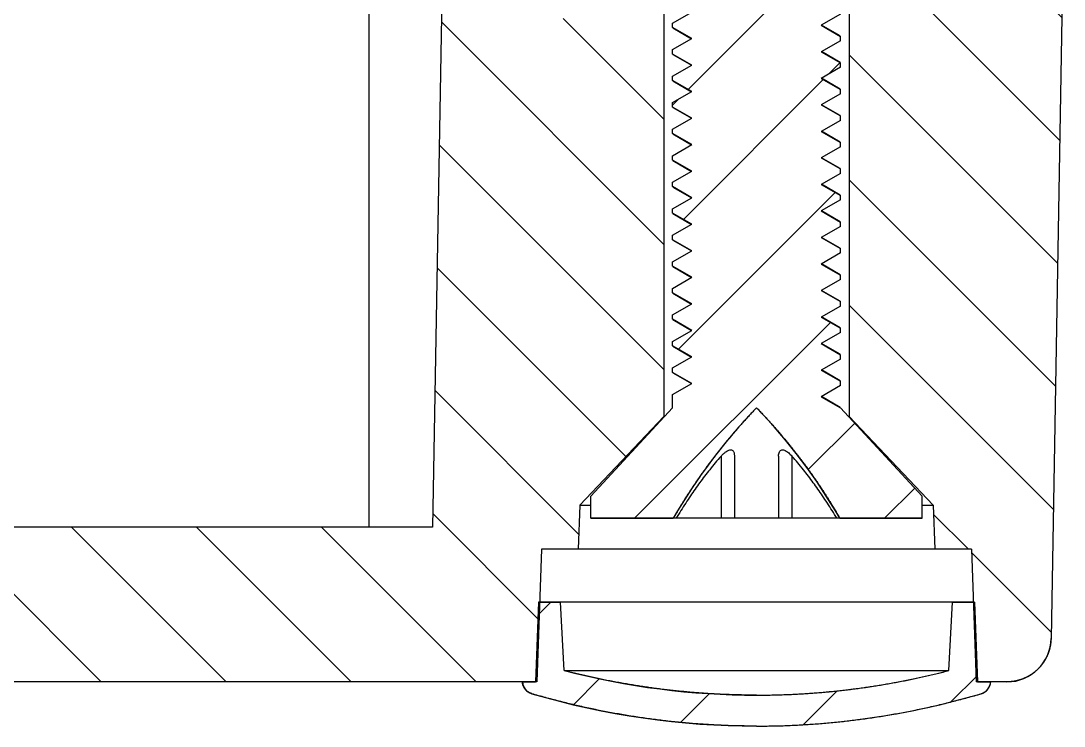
# Model space of a CAD drawing. Header units: millimetres. Extents: x -603 to 1798, y -1840 to -1013.
# Drawn here: x 1105.08 to 1128.7, y -1547.77 to -1531.82 of the extents above; entities that cross this region are included whole.
import ezdxf

# ---------------------------------------------------------------- set-up
doc = ezdxf.new("R2010")
doc.units = ezdxf.units.MM
doc.header["$MEASUREMENT"] = 0
doc.layers.get('0').update_dxf_attribs({"linetype": 'CONTINUOUS'})
pattern_1 = [(45, (-329.028, 132.5018), (-1.414214, 1.414214), [])]

# ---------------------------------------------------------------- blocks, each defined once
blk = doc.blocks.new('u43')
h = blk.add_hatch()
h.set_pattern_fill('DEFAULT__5', color=5, scale=2, angle=45, style=0)
h.set_pattern_definition(pattern_1)
edge = h.paths.add_edge_path()
edge.add_spline(control_points=[(-209.924, 121.084), (-208.2, 121.084), (-206.493, 120.838), (-204.839, 120.351)], knot_values=[0, 0, 0, 0, 1, 1, 1, 1], degree=3, periodic=0)
edge.add_spline(control_points=[(-204.839, 120.351), (-204.715, 120.314), (-204.633, 120.213), (-204.624, 120.084)], knot_values=[0, 0, 0, 0, 1, 1, 1, 1], degree=3, periodic=0)
edge.add_line((-204.624, 120.084), (-204.924, 120.084))
edge.add_line((-204.924, 120.084), (-204.987, 118.284))
edge.add_line((-204.987, 118.284), (-205.487, 118.284))
edge.add_line((-205.487, 118.284), (-205.568, 119.827))
edge.add_spline(control_points=[(-209.924, 120.384), (-208.452, 120.384), (-206.992, 120.197), (-205.568, 119.827)], knot_values=[0, 0, 0, 0, 1, 1, 1, 1], degree=3, periodic=0)
edge.add_spline(control_points=[(-209.924, 120.384), (-211.396, 120.384), (-212.856, 120.197), (-214.281, 119.827)], knot_values=[0, 0, 0, 0, 1, 1, 1, 1], degree=3, periodic=0)
edge.add_line((-214.281, 119.827), (-214.361, 118.284))
edge.add_line((-214.361, 118.284), (-214.861, 118.284))
edge.add_line((-214.861, 118.284), (-214.924, 120.084))
edge.add_line((-214.924, 120.084), (-215.224, 120.084))
edge.add_spline(control_points=[(-215.01, 120.351), (-215.134, 120.314), (-215.215, 120.213), (-215.224, 120.084)], knot_values=[0, 0, 0, 0, 1, 1, 1, 1], degree=3, periodic=0)
edge.add_spline(control_points=[(-209.924, 121.084), (-211.649, 121.084), (-213.356, 120.838), (-215.01, 120.351)], knot_values=[0, 0, 0, 0, 1, 1, 1, 1], degree=3, periodic=0)
h = blk.add_hatch()
h.set_pattern_fill('DEFAULT__8', color=5, scale=2, angle=135, style=0)
h.set_pattern_definition([(135, (-329.028, 132.5018), (-1.414214, -1.414214), [])])
edge = h.paths.add_edge_path()
edge.add_line((-76.961, 102.084), (-78.355, 102.084))
edge.add_line((-78.355, 102.084), (-78.408, 105.084))
edge.add_line((-78.408, 105.084), (-80.356, 105.084))
edge.add_line((-80.356, 105.084), (-80.408, 102.084))
edge.add_line((-80.408, 102.084), (-81.407, 102.084))
edge.add_line((-81.407, 102.084), (-81.66, 116.584))
edge.add_line((-81.66, 116.584), (-170.634, 116.584))
edge.add_line((-170.634, 116.584), (-170.634, 120.084))
edge.add_line((-170.634, 120.084), (-78.258, 120.084))
edge.add_spline(control_points=[(-78.258, 120.084), (-77.68, 120.084), (-77.268, 119.679), (-77.258, 119.102)], knot_values=[0, 0, 0, 0, 1, 1, 1, 1], degree=3, periodic=0)
edge.add_line((-77.258, 119.102), (-76.961, 102.084))
h.paths.add_polyline_path([(-170.634, 116.584), (-170.634, 120.084)])
edge = h.paths.add_edge_path()
edge.add_line((-216.887, 102.084), (-212.024, 102.084))
edge.add_line((-212.024, 102.084), (-212.024, 114.084))
edge.add_line((-212.024, 114.084), (-213.924, 116.084))
edge.add_line((-213.924, 116.084), (-213.959, 117.084))
edge.add_line((-213.959, 117.084), (-214.794, 117.084))
edge.add_line((-214.794, 117.084), (-214.899, 120.084))
edge.add_line((-214.899, 120.084), (-215.591, 120.084))
edge.add_spline(control_points=[(-216.59, 119.102), (-216.58, 119.679), (-216.168, 120.084), (-215.591, 120.084)], knot_values=[0, 0, 0, 0, 1, 1, 1, 1], degree=3, periodic=0)
edge.add_line((-216.59, 119.102), (-216.887, 102.084))
h.paths.add_polyline_path([(-207.824, 102.084), (-205.898, 102.084), (-205.846, 105.084), (-203.898, 105.084), (-203.845, 102.084), (-202.846, 102.084), (-202.593, 116.584), (-170.634, 116.584), (-170.634, 120.084), (-204.949, 120.084), (-205.054, 117.084), (-205.889, 117.084), (-205.924, 116.084), (-207.824, 114.084)])
h = blk.add_hatch()
h.set_pattern_fill('DEFAULT__4', color=5, scale=2, angle=45, style=0)
h.set_pattern_definition(pattern_1)
edge = h.paths.add_edge_path()
edge.add_line((-208.024, 91.384), (-211.478, 91.384))
edge.add_line((-211.478, 91.384), (-211.391, 91.434))
edge.add_line((-211.391, 91.434), (-211.824, 91.684))
edge.add_line((-211.824, 91.684), (-211.824, 91.784))
edge.add_line((-211.824, 91.784), (-211.391, 92.034))
edge.add_line((-211.391, 92.034), (-211.824, 92.284))
edge.add_line((-211.824, 92.284), (-211.824, 92.384))
edge.add_line((-211.824, 92.384), (-211.391, 92.634))
edge.add_line((-211.391, 92.634), (-211.824, 92.884))
edge.add_line((-211.824, 92.884), (-211.824, 92.984))
edge.add_line((-211.824, 92.984), (-211.391, 93.234))
edge.add_line((-211.391, 93.234), (-211.824, 93.484))
edge.add_line((-211.824, 93.484), (-211.824, 93.584))
edge.add_line((-211.824, 93.584), (-211.391, 93.834))
edge.add_line((-211.391, 93.834), (-211.824, 94.084))
edge.add_line((-211.824, 94.084), (-211.824, 94.184))
edge.add_line((-211.824, 94.184), (-211.391, 94.434))
edge.add_line((-211.391, 94.434), (-211.824, 94.684))
edge.add_line((-211.824, 94.684), (-211.824, 94.784))
edge.add_line((-211.824, 94.784), (-211.391, 95.034))
edge.add_line((-211.391, 95.034), (-211.824, 95.284))
edge.add_line((-211.824, 95.284), (-211.824, 95.384))
edge.add_line((-211.824, 95.384), (-211.391, 95.634))
edge.add_line((-211.391, 95.634), (-211.824, 95.884))
edge.add_line((-211.824, 95.884), (-211.824, 95.984))
edge.add_line((-211.824, 95.984), (-211.391, 96.234))
edge.add_line((-211.391, 96.234), (-211.824, 96.484))
edge.add_line((-211.824, 96.484), (-211.824, 96.584))
edge.add_line((-211.824, 96.584), (-211.391, 96.834))
edge.add_line((-211.391, 96.834), (-211.824, 97.084))
edge.add_line((-211.824, 97.084), (-211.824, 97.184))
edge.add_line((-211.824, 97.184), (-211.391, 97.434))
edge.add_line((-211.391, 97.434), (-211.824, 97.684))
edge.add_line((-211.824, 97.684), (-211.824, 97.784))
edge.add_line((-211.824, 97.784), (-211.391, 98.034))
edge.add_line((-211.391, 98.034), (-211.824, 98.284))
edge.add_line((-211.824, 98.284), (-211.824, 98.384))
edge.add_line((-211.824, 98.384), (-211.391, 98.634))
edge.add_line((-211.391, 98.634), (-211.824, 98.884))
edge.add_line((-211.824, 98.884), (-211.824, 98.984))
edge.add_line((-211.824, 98.984), (-211.391, 99.234))
edge.add_line((-211.391, 99.234), (-211.824, 99.484))
edge.add_line((-211.824, 99.484), (-211.824, 99.584))
edge.add_line((-211.824, 99.584), (-211.391, 99.834))
edge.add_line((-211.391, 99.834), (-211.824, 100.084))
edge.add_line((-211.824, 100.084), (-211.824, 100.184))
edge.add_line((-211.824, 100.184), (-211.391, 100.434))
edge.add_line((-211.391, 100.434), (-211.824, 100.684))
edge.add_line((-211.824, 100.684), (-211.824, 100.784))
edge.add_line((-211.824, 100.784), (-211.391, 101.034))
edge.add_line((-211.391, 101.034), (-211.824, 101.284))
edge.add_line((-211.824, 101.284), (-211.824, 101.384))
edge.add_line((-211.824, 101.384), (-211.391, 101.634))
edge.add_line((-211.391, 101.634), (-211.824, 101.884))
edge.add_line((-211.824, 101.884), (-211.824, 101.984))
edge.add_line((-211.824, 101.984), (-211.391, 102.234))
edge.add_line((-211.391, 102.234), (-211.824, 102.484))
edge.add_line((-211.824, 102.484), (-211.824, 102.584))
edge.add_line((-211.824, 102.584), (-211.391, 102.834))
edge.add_line((-211.391, 102.834), (-211.824, 103.084))
edge.add_line((-211.824, 103.084), (-211.824, 103.184))
edge.add_line((-211.824, 103.184), (-211.391, 103.434))
edge.add_line((-211.391, 103.434), (-211.824, 103.684))
edge.add_line((-211.824, 103.684), (-211.824, 103.784))
edge.add_line((-211.824, 103.784), (-211.391, 104.034))
edge.add_line((-211.391, 104.034), (-211.824, 104.284))
edge.add_line((-211.824, 104.284), (-211.824, 104.384))
edge.add_line((-211.824, 104.384), (-211.391, 104.634))
edge.add_line((-211.391, 104.634), (-211.824, 104.884))
edge.add_line((-211.824, 104.884), (-211.824, 104.984))
edge.add_line((-211.824, 104.984), (-211.391, 105.234))
edge.add_line((-211.391, 105.234), (-211.824, 105.484))
edge.add_line((-211.824, 105.484), (-211.824, 105.584))
edge.add_line((-211.824, 105.584), (-211.391, 105.834))
edge.add_line((-211.391, 105.834), (-211.824, 106.084))
edge.add_line((-211.824, 106.084), (-211.824, 106.184))
edge.add_line((-211.824, 106.184), (-211.391, 106.434))
edge.add_line((-211.391, 106.434), (-211.824, 106.684))
edge.add_line((-211.824, 106.684), (-211.824, 106.784))
edge.add_line((-211.824, 106.784), (-211.391, 107.034))
edge.add_line((-211.391, 107.034), (-211.824, 107.284))
edge.add_line((-211.824, 107.284), (-211.824, 107.384))
edge.add_line((-211.824, 107.384), (-211.391, 107.634))
edge.add_line((-211.391, 107.634), (-211.824, 107.884))
edge.add_line((-211.824, 107.884), (-211.824, 107.984))
edge.add_line((-211.824, 107.984), (-211.391, 108.234))
edge.add_line((-211.391, 108.234), (-211.824, 108.484))
edge.add_line((-211.824, 108.484), (-211.824, 108.584))
edge.add_line((-211.824, 108.584), (-211.391, 108.834))
edge.add_line((-211.391, 108.834), (-211.824, 109.084))
edge.add_line((-211.824, 109.084), (-211.824, 109.184))
edge.add_line((-211.824, 109.184), (-211.391, 109.434))
edge.add_line((-211.391, 109.434), (-211.824, 109.684))
edge.add_line((-211.824, 109.684), (-211.824, 109.784))
edge.add_line((-211.824, 109.784), (-211.391, 110.034))
edge.add_line((-211.391, 110.034), (-211.824, 110.284))
edge.add_line((-211.824, 110.284), (-211.824, 110.384))
edge.add_line((-211.824, 110.384), (-211.391, 110.634))
edge.add_line((-211.391, 110.634), (-211.824, 110.884))
edge.add_line((-211.824, 110.884), (-211.824, 110.984))
edge.add_line((-211.824, 110.984), (-211.391, 111.234))
edge.add_line((-211.391, 111.234), (-211.824, 111.484))
edge.add_line((-211.824, 111.484), (-211.824, 111.584))
edge.add_line((-211.824, 111.584), (-211.391, 111.834))
edge.add_line((-211.391, 111.834), (-211.824, 112.084))
edge.add_line((-211.824, 112.084), (-211.824, 112.184))
edge.add_line((-211.824, 112.184), (-211.391, 112.434))
edge.add_line((-211.391, 112.434), (-211.824, 112.684))
edge.add_line((-211.824, 112.684), (-211.824, 112.784))
edge.add_line((-211.824, 112.784), (-211.391, 113.034))
edge.add_line((-211.391, 113.034), (-211.824, 113.284))
edge.add_line((-211.824, 113.284), (-211.824, 113.384))
edge.add_line((-211.824, 113.384), (-211.391, 113.634))
edge.add_line((-211.391, 113.634), (-211.824, 113.884))
edge.add_line((-211.824, 113.884), (-213.674, 115.884))
edge.add_line((-213.674, 115.884), (-213.674, 116.384))
edge.add_line((-213.674, 116.384), (-211.811, 116.384))
edge.add_spline(control_points=[(-209.924, 113.884), (-210.652, 114.639), (-211.284, 115.477), (-211.811, 116.384)], knot_values=[0, 0, 0, 0, 1, 1, 1, 1], degree=3, periodic=0)
edge.add_spline(control_points=[(-209.924, 113.884), (-209.196, 114.639), (-208.564, 115.477), (-208.038, 116.384)], knot_values=[0, 0, 0, 0, 1, 1, 1, 1], degree=3, periodic=0)
edge.add_line((-208.038, 116.384), (-206.174, 116.384))
edge.add_line((-206.174, 116.384), (-206.174, 115.884))
edge.add_line((-206.174, 115.884), (-208.024, 113.884))
edge.add_line((-208.024, 113.884), (-208.024, 113.584))
edge.add_line((-208.024, 113.584), (-208.457, 113.334))
edge.add_line((-208.457, 113.334), (-208.024, 113.084))
edge.add_line((-208.024, 113.084), (-208.024, 112.984))
edge.add_line((-208.024, 112.984), (-208.457, 112.734))
edge.add_line((-208.457, 112.734), (-208.024, 112.484))
edge.add_line((-208.024, 112.484), (-208.024, 112.384))
edge.add_line((-208.024, 112.384), (-208.457, 112.134))
edge.add_line((-208.457, 112.134), (-208.024, 111.884))
edge.add_line((-208.024, 111.884), (-208.024, 111.784))
edge.add_line((-208.024, 111.784), (-208.457, 111.534))
edge.add_line((-208.457, 111.534), (-208.024, 111.284))
edge.add_line((-208.024, 111.284), (-208.024, 111.184))
edge.add_line((-208.024, 111.184), (-208.457, 110.934))
edge.add_line((-208.457, 110.934), (-208.024, 110.684))
edge.add_line((-208.024, 110.684), (-208.024, 110.584))
edge.add_line((-208.024, 110.584), (-208.457, 110.334))
edge.add_line((-208.457, 110.334), (-208.024, 110.084))
edge.add_line((-208.024, 110.084), (-208.024, 109.984))
edge.add_line((-208.024, 109.984), (-208.457, 109.734))
edge.add_line((-208.457, 109.734), (-208.024, 109.484))
edge.add_line((-208.024, 109.484), (-208.024, 109.384))
edge.add_line((-208.024, 109.384), (-208.457, 109.134))
edge.add_line((-208.457, 109.134), (-208.024, 108.884))
edge.add_line((-208.024, 108.884), (-208.024, 108.784))
edge.add_line((-208.024, 108.784), (-208.457, 108.534))
edge.add_line((-208.457, 108.534), (-208.024, 108.284))
edge.add_line((-208.024, 108.284), (-208.024, 108.184))
edge.add_line((-208.024, 108.184), (-208.457, 107.934))
edge.add_line((-208.457, 107.934), (-208.024, 107.684))
edge.add_line((-208.024, 107.684), (-208.024, 107.584))
edge.add_line((-208.024, 107.584), (-208.457, 107.334))
edge.add_line((-208.457, 107.334), (-208.024, 107.084))
edge.add_line((-208.024, 107.084), (-208.024, 106.984))
edge.add_line((-208.024, 106.984), (-208.457, 106.734))
edge.add_line((-208.457, 106.734), (-208.024, 106.484))
edge.add_line((-208.024, 106.484), (-208.024, 106.384))
edge.add_line((-208.024, 106.384), (-208.457, 106.134))
edge.add_line((-208.457, 106.134), (-208.024, 105.884))
edge.add_line((-208.024, 105.884), (-208.024, 105.784))
edge.add_line((-208.024, 105.784), (-208.457, 105.534))
edge.add_line((-208.457, 105.534), (-208.024, 105.284))
edge.add_line((-208.024, 105.284), (-208.024, 105.184))
edge.add_line((-208.024, 105.184), (-208.457, 104.934))
edge.add_line((-208.457, 104.934), (-208.024, 104.684))
edge.add_line((-208.024, 104.684), (-208.024, 104.584))
edge.add_line((-208.024, 104.584), (-208.457, 104.334))
edge.add_line((-208.457, 104.334), (-208.024, 104.084))
edge.add_line((-208.024, 104.084), (-208.024, 103.984))
edge.add_line((-208.024, 103.984), (-208.457, 103.734))
edge.add_line((-208.457, 103.734), (-208.024, 103.484))
edge.add_line((-208.024, 103.484), (-208.024, 103.384))
edge.add_line((-208.024, 103.384), (-208.457, 103.134))
edge.add_line((-208.457, 103.134), (-208.024, 102.884))
edge.add_line((-208.024, 102.884), (-208.024, 102.784))
edge.add_line((-208.024, 102.784), (-208.457, 102.534))
edge.add_line((-208.457, 102.534), (-208.024, 102.284))
edge.add_line((-208.024, 102.284), (-208.024, 102.184))
edge.add_line((-208.024, 102.184), (-208.457, 101.934))
edge.add_line((-208.457, 101.934), (-208.024, 101.684))
edge.add_line((-208.024, 101.684), (-208.024, 101.584))
edge.add_line((-208.024, 101.584), (-208.457, 101.334))
edge.add_line((-208.457, 101.334), (-208.024, 101.084))
edge.add_line((-208.024, 101.084), (-208.024, 100.984))
edge.add_line((-208.024, 100.984), (-208.457, 100.734))
edge.add_line((-208.457, 100.734), (-208.024, 100.484))
edge.add_line((-208.024, 100.484), (-208.024, 100.384))
edge.add_line((-208.024, 100.384), (-208.457, 100.134))
edge.add_line((-208.457, 100.134), (-208.024, 99.884))
edge.add_line((-208.024, 99.884), (-208.024, 99.784))
edge.add_line((-208.024, 99.784), (-208.457, 99.534))
edge.add_line((-208.457, 99.534), (-208.024, 99.284))
edge.add_line((-208.024, 99.284), (-208.024, 99.184))
edge.add_line((-208.024, 99.184), (-208.457, 98.934))
edge.add_line((-208.457, 98.934), (-208.024, 98.684))
edge.add_line((-208.024, 98.684), (-208.024, 98.584))
edge.add_line((-208.024, 98.584), (-208.457, 98.334))
edge.add_line((-208.457, 98.334), (-208.024, 98.084))
edge.add_line((-208.024, 98.084), (-208.024, 97.984))
edge.add_line((-208.024, 97.984), (-208.457, 97.734))
edge.add_line((-208.457, 97.734), (-208.024, 97.484))
edge.add_line((-208.024, 97.484), (-208.024, 97.384))
edge.add_line((-208.024, 97.384), (-208.457, 97.134))
edge.add_line((-208.457, 97.134), (-208.024, 96.884))
edge.add_line((-208.024, 96.884), (-208.024, 96.784))
edge.add_line((-208.024, 96.784), (-208.457, 96.534))
edge.add_line((-208.457, 96.534), (-208.024, 96.284))
edge.add_line((-208.024, 96.284), (-208.024, 96.184))
edge.add_line((-208.024, 96.184), (-208.457, 95.934))
edge.add_line((-208.457, 95.934), (-208.024, 95.684))
edge.add_line((-208.024, 95.684), (-208.024, 95.584))
edge.add_line((-208.024, 95.584), (-208.457, 95.334))
edge.add_line((-208.457, 95.334), (-208.024, 95.084))
edge.add_line((-208.024, 95.084), (-208.024, 94.984))
edge.add_line((-208.024, 94.984), (-208.457, 94.734))
edge.add_line((-208.457, 94.734), (-208.024, 94.484))
edge.add_line((-208.024, 94.484), (-208.024, 94.384))
edge.add_line((-208.024, 94.384), (-208.457, 94.134))
edge.add_line((-208.457, 94.134), (-208.024, 93.884))
edge.add_line((-208.024, 93.884), (-208.024, 93.784))
edge.add_line((-208.024, 93.784), (-208.457, 93.534))
edge.add_line((-208.457, 93.534), (-208.024, 93.284))
edge.add_line((-208.024, 93.284), (-208.024, 93.184))
edge.add_line((-208.024, 93.184), (-208.457, 92.934))
edge.add_line((-208.457, 92.934), (-208.024, 92.684))
edge.add_line((-208.024, 92.684), (-208.024, 92.584))
edge.add_line((-208.024, 92.584), (-208.457, 92.334))
edge.add_line((-208.457, 92.334), (-208.024, 92.084))
edge.add_line((-208.024, 92.084), (-208.024, 91.984))
edge.add_line((-208.024, 91.984), (-208.457, 91.734))
edge.add_line((-208.457, 91.734), (-208.024, 91.484))
edge.add_line((-208.024, 91.484), (-208.024, 91.384))
at = {"color": 7}
for p, q in [((-215.591, 120.084), (-214.899, 120.084)), ((-215.591, 120.084), (-214.899, 120.084)), ((-214.924, 120.084), (-215.224, 120.084)), ((-214.861, 118.284), (-214.924, 120.084)), ((-214.861, 118.284), (-214.924, 120.084)), ((-214.794, 117.084), (-214.899, 120.084)), ((-214.794, 117.084), (-214.899, 120.084)), ((-205.054, 117.084), (-204.949, 120.084)), ((-205.054, 117.084), (-204.949, 120.084)), ((-204.987, 118.284), (-204.924, 120.084)), ((-204.987, 118.284), (-204.924, 120.084)), ((-204.949, 120.084), (-170.634, 120.084)), ((-204.949, 120.084), (-77.258, 120.084)), ((-204.624, 120.084), (-204.924, 120.084)), ((-214.281, 119.827), (-214.361, 118.284)), ((-214.281, 119.827), (-214.361, 118.284)), ((-205.568, 119.827), (-214.281, 119.827)), ((-205.568, 119.827), (-205.487, 118.284)), ((-205.568, 119.827), (-205.487, 118.284)), ((-216.887, 102.084), (-216.59, 119.102)), ((-216.887, 102.084), (-216.59, 119.102)), ((-214.361, 118.284), (-214.861, 118.284)), ((-214.861, 118.284), (-204.987, 118.284)), ((-204.987, 118.284), (-205.487, 118.284)), ((-214.794, 117.084), (-213.959, 117.084)), ((-214.794, 117.084), (-205.054, 117.084)), ((-213.924, 116.084), (-213.959, 117.084)), ((-213.924, 116.084), (-213.959, 117.084)), ((-205.924, 116.084), (-205.889, 117.084)), ((-205.924, 116.084), (-205.889, 117.084)), ((-205.889, 117.084), (-205.054, 117.084)), ((-202.846, 102.084), (-202.593, 116.584)), ((-202.846, 102.084), (-202.593, 116.584)), ((-202.593, 116.584), (-170.634, 116.584)), ((-202.593, 116.584), (-81.66, 116.584)), ((-201.148, 102.084), (-201.148, 116.584)), ((-213.674, 116.384), (-213.674, 115.884)), ((-211.811, 116.384), (-213.674, 116.384)), ((-213.674, 116.384), (-213.674, 115.884)), ((-213.674, 116.384), (-206.174, 116.384)), ((-210.724, 114.978), (-210.724, 116.384)), ((-210.424, 114.978), (-210.424, 116.384)), ((-209.424, 114.978), (-209.424, 116.384)), ((-209.124, 114.978), (-209.124, 116.384)), ((-206.174, 116.384), (-208.038, 116.384)), ((-206.174, 116.384), (-206.174, 115.884)), ((-206.174, 116.384), (-206.174, 115.884)), ((-212.024, 114.084), (-213.924, 116.084)), ((-212.024, 114.084), (-213.924, 116.084)), ((-213.674, 116.084), (-213.924, 116.084)), ((-207.824, 114.084), (-205.924, 116.084)), ((-207.824, 114.084), (-205.924, 116.084)), ((-205.924, 116.084), (-206.174, 116.084)), ((-213.674, 115.884), (-211.824, 113.884)), ((-213.674, 115.884), (-211.824, 113.884)), ((-206.174, 115.884), (-208.024, 113.884)), ((-206.174, 115.884), (-208.024, 113.884)), ((-212.024, 102.084), (-212.024, 114.084)), ((-212.024, 102.084), (-212.024, 114.084)), ((-212.009, 114.084), (-212.024, 114.084)), ((-207.824, 114.084), (-207.839, 114.084)), ((-207.824, 102.084), (-207.824, 114.084)), ((-207.824, 102.084), (-207.824, 114.084)), ((-211.391, 113.634), (-211.824, 113.884)), ((-211.391, 113.634), (-211.824, 113.884)), ((-211.817, 113.876), (-211.394, 113.63)), ((-208.024, 113.884), (-208.024, 113.584)), ((-208.024, 113.884), (-208.024, 113.584)), ((-211.824, 113.384), (-211.391, 113.634)), ((-211.824, 113.384), (-211.391, 113.634)), ((-208.024, 113.584), (-208.457, 113.334)), ((-208.024, 113.584), (-208.457, 113.334)), ((-211.824, 113.384), (-211.824, 113.284)), ((-211.824, 113.384), (-211.824, 113.284)), ((-211.391, 113.034), (-211.824, 113.284)), ((-211.391, 113.034), (-211.824, 113.284)), ((-211.817, 113.276), (-211.394, 113.03)), ((-208.457, 113.334), (-208.024, 113.084)), ((-208.457, 113.334), (-208.024, 113.084)), ((-208.031, 113.092), (-208.455, 113.338)), ((-211.824, 112.784), (-211.391, 113.034)), ((-211.824, 112.784), (-211.391, 113.034)), ((-208.024, 112.984), (-208.457, 112.734)), ((-208.024, 112.984), (-208.457, 112.734)), ((-208.024, 113.084), (-208.024, 112.984)), ((-208.024, 113.084), (-208.024, 112.984)), ((-211.824, 112.784), (-211.824, 112.684)), ((-211.824, 112.784), (-211.824, 112.684)), ((-211.391, 112.434), (-211.824, 112.684)), ((-211.391, 112.434), (-211.824, 112.684)), ((-211.817, 112.676), (-211.394, 112.43)), ((-208.457, 112.734), (-208.024, 112.484)), ((-208.457, 112.734), (-208.024, 112.484)), ((-208.031, 112.492), (-208.455, 112.738)), ((-211.824, 112.184), (-211.391, 112.434)), ((-211.824, 112.184), (-211.391, 112.434)), ((-208.024, 112.484), (-208.024, 112.384)), ((-208.024, 112.484), (-208.024, 112.384)), ((-211.824, 112.184), (-211.824, 112.084)), ((-211.824, 112.184), (-211.824, 112.084)), ((-208.024, 112.384), (-208.457, 112.134)), ((-208.024, 112.384), (-208.457, 112.134)), ((-211.391, 111.834), (-211.824, 112.084)), ((-211.391, 111.834), (-211.824, 112.084)), ((-208.457, 112.134), (-208.024, 111.884)), ((-208.457, 112.134), (-208.024, 111.884)), ((-208.031, 111.892), (-208.455, 112.138)), ((-211.824, 111.584), (-211.391, 111.834)), ((-211.824, 111.584), (-211.391, 111.834)), ((-208.024, 111.784), (-208.457, 111.534)), ((-208.024, 111.784), (-208.457, 111.534)), ((-208.024, 111.884), (-208.024, 111.784)), ((-208.024, 111.884), (-208.024, 111.784)), ((-211.824, 111.584), (-211.824, 111.484)), ((-211.824, 111.584), (-211.824, 111.484)), ((-211.391, 111.234), (-211.824, 111.484)), ((-211.391, 111.234), (-211.824, 111.484)), ((-211.817, 111.476), (-211.394, 111.23)), ((-208.457, 111.534), (-208.024, 111.284)), ((-208.457, 111.534), (-208.024, 111.284)), ((-208.031, 111.292), (-208.455, 111.538)), ((-211.824, 110.984), (-211.391, 111.234)), ((-211.824, 110.984), (-211.391, 111.234)), ((-208.024, 111.284), (-208.024, 111.184)), ((-208.024, 111.284), (-208.024, 111.184)), ((-208.024, 111.184), (-208.457, 110.934)), ((-208.024, 111.184), (-208.457, 110.934)), ((-211.824, 110.984), (-211.824, 110.884)), ((-211.824, 110.984), (-211.824, 110.884)), ((-211.391, 110.634), (-211.824, 110.884)), ((-211.391, 110.634), (-211.824, 110.884)), ((-211.817, 110.876), (-211.394, 110.63)), ((-208.457, 110.934), (-208.024, 110.684)), ((-208.457, 110.934), (-208.024, 110.684)), ((-208.031, 110.692), (-208.455, 110.938)), ((-211.824, 110.384), (-211.391, 110.634)), ((-211.824, 110.384), (-211.391, 110.634)), ((-208.024, 110.584), (-208.457, 110.334)), ((-208.024, 110.584), (-208.457, 110.334)), ((-208.024, 110.684), (-208.024, 110.584)), ((-208.024, 110.684), (-208.024, 110.584)), ((-211.824, 110.384), (-211.824, 110.284)), ((-211.824, 110.384), (-211.824, 110.284)), ((-211.391, 110.034), (-211.824, 110.284)), ((-211.391, 110.034), (-211.824, 110.284)), ((-208.457, 110.334), (-208.024, 110.084)), ((-208.457, 110.334), (-208.024, 110.084)), ((-208.031, 110.092), (-208.455, 110.338)), ((-211.817, 110.276), (-211.394, 110.03)), ((-208.024, 110.084), (-208.024, 109.984)), ((-208.024, 110.084), (-208.024, 109.984)), ((-211.824, 109.784), (-211.391, 110.034)), ((-211.824, 109.784), (-211.391, 110.034)), ((-208.024, 109.984), (-208.457, 109.734)), ((-208.024, 109.984), (-208.457, 109.734)), ((-211.824, 109.784), (-211.824, 109.684)), ((-211.824, 109.784), (-211.824, 109.684)), ((-211.391, 109.434), (-211.824, 109.684)), ((-211.391, 109.434), (-211.824, 109.684)), ((-211.817, 109.676), (-211.394, 109.43)), ((-208.457, 109.734), (-208.024, 109.484)), ((-208.457, 109.734), (-208.024, 109.484)), ((-208.031, 109.492), (-208.455, 109.738)), ((-211.824, 109.184), (-211.391, 109.434)), ((-211.824, 109.184), (-211.391, 109.434)), ((-208.024, 109.384), (-208.457, 109.134)), ((-208.024, 109.384), (-208.457, 109.134)), ((-208.024, 109.484), (-208.024, 109.384)), ((-208.024, 109.484), (-208.024, 109.384)), ((-211.824, 109.184), (-211.824, 109.084)), ((-211.824, 109.184), (-211.824, 109.084)), ((-208.457, 109.134), (-208.024, 108.884)), ((-208.457, 109.134), (-208.024, 108.884)), ((-208.031, 108.892), (-208.455, 109.138)), ((-211.391, 108.834), (-211.824, 109.084)), ((-211.391, 108.834), (-211.824, 109.084)), ((-211.817, 109.076), (-211.394, 108.83)), ((-208.024, 108.884), (-208.024, 108.784)), ((-208.024, 108.884), (-208.024, 108.784)), ((-211.824, 108.584), (-211.391, 108.834)), ((-211.824, 108.584), (-211.391, 108.834)), ((-208.024, 108.784), (-208.457, 108.534)), ((-208.024, 108.784), (-208.457, 108.534)), ((-211.824, 108.584), (-211.824, 108.484)), ((-211.824, 108.584), (-211.824, 108.484)), ((-211.391, 108.234), (-211.824, 108.484)), ((-211.391, 108.234), (-211.824, 108.484)), ((-211.817, 108.476), (-211.394, 108.23)), ((-208.457, 108.534), (-208.024, 108.284)), ((-208.457, 108.534), (-208.024, 108.284)), ((-208.031, 108.292), (-208.455, 108.538)), ((-211.824, 107.984), (-211.391, 108.234)), ((-211.824, 107.984), (-211.391, 108.234)), ((-208.024, 108.184), (-208.457, 107.934)), ((-208.024, 108.184), (-208.457, 107.934)), ((-208.024, 108.284), (-208.024, 108.184)), ((-208.024, 108.284), (-208.024, 108.184)), ((-211.824, 107.984), (-211.824, 107.884)), ((-211.824, 107.984), (-211.824, 107.884)), ((-208.457, 107.934), (-208.024, 107.684)), ((-208.457, 107.934), (-208.024, 107.684)), ((-208.031, 107.692), (-208.455, 107.938)), ((-211.391, 107.634), (-211.824, 107.884)), ((-211.391, 107.634), (-211.824, 107.884)), ((-211.817, 107.876), (-211.394, 107.63)), ((-208.024, 107.684), (-208.024, 107.584)), ((-208.024, 107.684), (-208.024, 107.584)), ((-211.824, 107.384), (-211.391, 107.634)), ((-211.824, 107.384), (-211.391, 107.634)), ((-208.024, 107.584), (-208.457, 107.334)), ((-208.024, 107.584), (-208.457, 107.334)), ((-211.824, 107.384), (-211.824, 107.284)), ((-211.824, 107.384), (-211.824, 107.284)), ((-211.391, 107.034), (-211.824, 107.284)), ((-211.391, 107.034), (-211.824, 107.284)), ((-211.817, 107.276), (-211.394, 107.03)), ((-208.457, 107.334), (-208.024, 107.084)), ((-208.457, 107.334), (-208.024, 107.084)), ((-208.031, 107.092), (-208.455, 107.338)), ((-211.824, 106.784), (-211.391, 107.034)), ((-211.824, 106.784), (-211.391, 107.034)), ((-208.024, 106.984), (-208.457, 106.734)), ((-208.024, 106.984), (-208.457, 106.734)), ((-208.024, 107.084), (-208.024, 106.984)), ((-208.024, 107.084), (-208.024, 106.984)), ((-211.824, 106.784), (-211.824, 106.684)), ((-211.824, 106.784), (-211.824, 106.684)), ((-208.031, 106.492), (-208.455, 106.738)), ((-211.391, 106.434), (-211.824, 106.684)), ((-211.391, 106.434), (-211.824, 106.684)), ((-211.817, 106.676), (-211.394, 106.43)), ((-208.457, 106.734), (-208.024, 106.484)), ((-208.457, 106.734), (-208.024, 106.484)), ((-211.824, 106.184), (-211.391, 106.434)), ((-211.824, 106.184), (-211.391, 106.434)), ((-208.024, 106.384), (-208.457, 106.134)), ((-208.024, 106.384), (-208.457, 106.134)), ((-208.024, 106.484), (-208.024, 106.384)), ((-208.024, 106.484), (-208.024, 106.384)), ((-211.824, 106.184), (-211.824, 106.084)), ((-211.824, 106.184), (-211.824, 106.084)), ((-211.391, 105.834), (-211.824, 106.084)), ((-211.391, 105.834), (-211.824, 106.084)), ((-211.817, 106.076), (-211.394, 105.83)), ((-208.457, 106.134), (-208.024, 105.884)), ((-208.457, 106.134), (-208.024, 105.884)), ((-208.031, 105.892), (-208.455, 106.138)), ((-211.824, 105.584), (-211.391, 105.834)), ((-211.824, 105.584), (-211.391, 105.834)), ((-208.024, 105.884), (-208.024, 105.784)), ((-208.024, 105.884), (-208.024, 105.784)), ((-211.824, 105.584), (-211.824, 105.484)), ((-211.824, 105.584), (-211.824, 105.484)), ((-208.024, 105.784), (-208.457, 105.534)), ((-208.024, 105.784), (-208.457, 105.534)), ((-211.391, 105.234), (-211.824, 105.484)), ((-211.391, 105.234), (-211.824, 105.484)), ((-211.817, 105.476), (-211.394, 105.23)), ((-208.457, 105.534), (-208.024, 105.284)), ((-208.457, 105.534), (-208.024, 105.284)), ((-208.031, 105.292), (-208.455, 105.538)), ((-211.824, 104.984), (-211.391, 105.234)), ((-211.824, 104.984), (-211.391, 105.234)), ((-208.024, 105.184), (-208.457, 104.934)), ((-208.024, 105.184), (-208.457, 104.934)), ((-208.024, 105.284), (-208.024, 105.184)), ((-208.024, 105.284), (-208.024, 105.184))]:
    blk.add_line(p, q, dxfattribs=at)
blk.add_lwpolyline([(-211.817, 112.076), (-211.495, 111.889), (-211.394, 111.83)], dxfattribs=at)
for centre, radius, start, end in [((-209.924, 103.084), 18, 73.5889, 106.4111), ((-214.925, 120.063), 0.3, 106.4111, 175.9641), ((-209.924, 103.084), 17.3, 75.4154, 104.5846), ((-204.924, 120.063), 0.3, 4.0359, 73.5889), ((-215.591, 119.084), 1, 90, 179), ((-200.566, 122.907), 13, 210.1175, 223.9541), ((-219.283, 122.907), 13, 316.0459, 329.8825)]:
    blk.add_arc(centre, radius, start, end, dxfattribs=at)
for points, start_tangent, end_tangent in [([(-209.924, 121.084), (-210.085, 121.083), (-210.246, 121.081), (-210.406, 121.078), (-210.567, 121.073), (-210.728, 121.066), (-210.889, 121.058), (-211.05, 121.049), (-211.21, 121.038), (-211.371, 121.026), (-211.532, 121.012), (-211.692, 120.997), (-211.853, 120.981), (-212.013, 120.963), (-212.173, 120.943), (-212.333, 120.922), (-212.493, 120.9), (-212.653, 120.876), (-212.812, 120.851), (-212.972, 120.824), (-213.13, 120.796), (-213.289, 120.767), (-213.447, 120.736), (-213.605, 120.704), (-213.763, 120.67), (-213.92, 120.635), (-214.077, 120.599), (-214.234, 120.561), (-214.39, 120.521), (-214.546, 120.481), (-214.701, 120.439), (-214.855, 120.396), (-215.01, 120.351)], (-1, 0), (-0.959259, -0.282528)), ([(-209.924, 121.084), (-209.764, 121.083), (-209.603, 121.081), (-209.442, 121.078), (-209.281, 121.073), (-209.121, 121.066), (-208.96, 121.058), (-208.799, 121.049), (-208.638, 121.038), (-208.477, 121.026), (-208.317, 121.012), (-208.156, 120.997), (-207.996, 120.981), (-207.835, 120.963), (-207.675, 120.943), (-207.515, 120.922), (-207.355, 120.9), (-207.196, 120.876), (-207.036, 120.851), (-206.877, 120.824), (-206.718, 120.796), (-206.559, 120.767), (-206.401, 120.736), (-206.243, 120.704), (-206.086, 120.67), (-205.928, 120.635), (-205.771, 120.599), (-205.615, 120.561), (-205.459, 120.521), (-205.303, 120.481), (-205.148, 120.439), (-204.993, 120.396), (-204.839, 120.351)], (1, 0), (0.959259, -0.282528)), ([(-215.01, 120.351), (-215.015, 120.349), (-215.02, 120.348), (-215.025, 120.346), (-215.03, 120.344), (-215.035, 120.342), (-215.04, 120.34), (-215.046, 120.338), (-215.051, 120.336), (-215.056, 120.333), (-215.061, 120.331), (-215.066, 120.328), (-215.071, 120.325), (-215.076, 120.323), (-215.08, 120.32), (-215.085, 120.317), (-215.09, 120.314), (-215.095, 120.31), (-215.1, 120.307), (-215.104, 120.304), (-215.109, 120.3), (-215.113, 120.297), (-215.118, 120.293), (-215.122, 120.289), (-215.127, 120.285), (-215.131, 120.281), (-215.135, 120.277), (-215.139, 120.273), (-215.143, 120.269), (-215.147, 120.264), (-215.151, 120.26), (-215.155, 120.256), (-215.159, 120.251), (-215.162, 120.246), (-215.166, 120.242), (-215.169, 120.237), (-215.173, 120.232), (-215.176, 120.227), (-215.179, 120.222), (-215.182, 120.217), (-215.185, 120.212), (-215.188, 120.207), (-215.191, 120.202), (-215.193, 120.197), (-215.196, 120.192), (-215.198, 120.187), (-215.201, 120.181), (-215.203, 120.176), (-215.205, 120.171), (-215.207, 120.165), (-215.209, 120.16), (-215.211, 120.155), (-215.212, 120.149), (-215.214, 120.144), (-215.215, 120.138), (-215.217, 120.133), (-215.218, 120.127), (-215.219, 120.122), (-215.22, 120.117), (-215.221, 120.111), (-215.222, 120.106), (-215.223, 120.1), (-215.223, 120.095), (-215.224, 120.09), (-215.224, 120.084)], (-0.959259, -0.282528), (-0.070381, -0.99752)), ([(-209.924, 120.384), (-210.062, 120.384), (-210.199, 120.382), (-210.336, 120.379), (-210.474, 120.375), (-210.611, 120.371), (-210.749, 120.365), (-210.886, 120.357), (-211.023, 120.349), (-211.161, 120.34), (-211.298, 120.33), (-211.435, 120.318), (-211.572, 120.305), (-211.71, 120.292), (-211.847, 120.277), (-211.983, 120.261), (-212.12, 120.244), (-212.257, 120.226), (-212.393, 120.207), (-212.53, 120.187), (-212.666, 120.166), (-212.802, 120.143), (-212.937, 120.12), (-213.073, 120.095), (-213.208, 120.07), (-213.343, 120.043), (-213.478, 120.015), (-213.612, 119.986), (-213.747, 119.957), (-213.881, 119.926), (-214.014, 119.894), (-214.148, 119.861), (-214.281, 119.827)], (-1, 0), (-0.967777, -0.251809)), ([(-209.924, 120.384), (-209.787, 120.384), (-209.65, 120.382), (-209.512, 120.379), (-209.375, 120.375), (-209.237, 120.371), (-209.1, 120.365), (-208.963, 120.357), (-208.825, 120.349), (-208.688, 120.34), (-208.551, 120.33), (-208.413, 120.318), (-208.276, 120.305), (-208.139, 120.292), (-208.002, 120.277), (-207.865, 120.261), (-207.728, 120.244), (-207.592, 120.226), (-207.455, 120.207), (-207.319, 120.187), (-207.183, 120.166), (-207.047, 120.143), (-206.911, 120.12), (-206.776, 120.095), (-206.64, 120.07), (-206.505, 120.043), (-206.371, 120.015), (-206.236, 119.986), (-206.102, 119.957), (-205.968, 119.926), (-205.834, 119.894), (-205.701, 119.861), (-205.568, 119.827)], (1, 0), (0.967777, -0.251809)), ([(-204.839, 120.351), (-204.834, 120.349), (-204.828, 120.348), (-204.823, 120.346), (-204.818, 120.344), (-204.813, 120.342), (-204.808, 120.34), (-204.803, 120.338), (-204.798, 120.336), (-204.793, 120.333), (-204.788, 120.331), (-204.783, 120.328), (-204.778, 120.325), (-204.773, 120.323), (-204.768, 120.32), (-204.763, 120.317), (-204.758, 120.314), (-204.754, 120.31), (-204.749, 120.307), (-204.744, 120.304), (-204.74, 120.3), (-204.735, 120.297), (-204.731, 120.293), (-204.726, 120.289), (-204.722, 120.285), (-204.718, 120.281), (-204.713, 120.277), (-204.709, 120.273), (-204.705, 120.269), (-204.701, 120.264), (-204.697, 120.26), (-204.693, 120.256), (-204.69, 120.251), (-204.686, 120.246), (-204.683, 120.242), (-204.679, 120.237), (-204.676, 120.232), (-204.673, 120.227), (-204.669, 120.222), (-204.666, 120.217), (-204.663, 120.212), (-204.66, 120.207), (-204.658, 120.202), (-204.655, 120.197), (-204.653, 120.192), (-204.65, 120.187), (-204.648, 120.181), (-204.646, 120.176), (-204.643, 120.171), (-204.641, 120.165), (-204.64, 120.16), (-204.638, 120.155), (-204.636, 120.149), (-204.635, 120.144), (-204.633, 120.138), (-204.632, 120.133), (-204.63, 120.127), (-204.629, 120.122), (-204.628, 120.117), (-204.627, 120.111), (-204.627, 120.106), (-204.626, 120.1), (-204.625, 120.095), (-204.625, 120.09), (-204.624, 120.084)], (0.959259, -0.282528), (0.070381, -0.99752)), ([(-216.59, 119.102), (-216.59, 119.113), (-216.59, 119.124), (-216.589, 119.135), (-216.589, 119.146), (-216.588, 119.157), (-216.587, 119.168), (-216.586, 119.179), (-216.585, 119.191), (-216.584, 119.202), (-216.582, 119.213), (-216.581, 119.225), (-216.579, 119.236), (-216.577, 119.247), (-216.575, 119.259), (-216.573, 119.27), (-216.571, 119.282), (-216.568, 119.293), (-216.566, 119.305), (-216.563, 119.316), (-216.56, 119.327), (-216.558, 119.339), (-216.554, 119.35), (-216.551, 119.362), (-216.548, 119.373), (-216.544, 119.385), (-216.541, 119.396), (-216.537, 119.408), (-216.533, 119.419), (-216.529, 119.431), (-216.524, 119.442), (-216.52, 119.454), (-216.515, 119.465), (-216.51, 119.476), (-216.506, 119.488), (-216.501, 119.499), (-216.495, 119.51), (-216.49, 119.521), (-216.484, 119.532), (-216.479, 119.543), (-216.473, 119.555), (-216.467, 119.566), (-216.461, 119.576), (-216.455, 119.587), (-216.448, 119.598), (-216.442, 119.609), (-216.435, 119.62), (-216.428, 119.63), (-216.421, 119.641), (-216.414, 119.651), (-216.407, 119.662), (-216.4, 119.672), (-216.392, 119.682), (-216.384, 119.692), (-216.377, 119.702), (-216.369, 119.712), (-216.361, 119.722), (-216.352, 119.732), (-216.344, 119.742), (-216.336, 119.751), (-216.327, 119.761), (-216.318, 119.77), (-216.309, 119.779), (-216.301, 119.788), (-216.291, 119.797), (-216.282, 119.806), (-216.273, 119.815), (-216.264, 119.824), (-216.254, 119.832), (-216.244, 119.841), (-216.235, 119.849), (-216.225, 119.857), (-216.215, 119.865), (-216.205, 119.873), (-216.195, 119.881), (-216.185, 119.888), (-216.174, 119.896), (-216.164, 119.903), (-216.154, 119.911), (-216.143, 119.918), (-216.133, 119.925), (-216.122, 119.931), (-216.111, 119.938), (-216.1, 119.944), (-216.089, 119.951), (-216.079, 119.957), (-216.068, 119.963), (-216.056, 119.969), (-216.045, 119.975), (-216.034, 119.98), (-216.023, 119.986), (-216.012, 119.991), (-216.001, 119.996), (-215.989, 120.001), (-215.978, 120.006), (-215.966, 120.011), (-215.955, 120.015), (-215.944, 120.02), (-215.932, 120.024), (-215.921, 120.028), (-215.909, 120.032), (-215.898, 120.036), (-215.886, 120.039), (-215.875, 120.043), (-215.863, 120.046), (-215.852, 120.05), (-215.84, 120.053), (-215.828, 120.055), (-215.817, 120.058), (-215.805, 120.061), (-215.794, 120.063), (-215.782, 120.066), (-215.771, 120.068), (-215.759, 120.07), (-215.748, 120.072), (-215.736, 120.073), (-215.725, 120.075), (-215.714, 120.077), (-215.702, 120.078), (-215.691, 120.079), (-215.68, 120.08), (-215.668, 120.081), (-215.657, 120.082), (-215.646, 120.083), (-215.635, 120.083), (-215.624, 120.084), (-215.613, 120.084), (-215.602, 120.084), (-215.591, 120.084)], (0.017452, 0.999848), (1, 0)), ([(-209.924, 113.884), (-209.992, 113.955), (-210.059, 114.026), (-210.126, 114.098), (-210.192, 114.17), (-210.258, 114.243), (-210.323, 114.316), (-210.387, 114.39), (-210.451, 114.465), (-210.515, 114.54), (-210.578, 114.615), (-210.64, 114.691), (-210.702, 114.767), (-210.763, 114.844), (-210.823, 114.921), (-210.884, 114.999), (-210.943, 115.077), (-211.002, 115.156), (-211.06, 115.235), (-211.118, 115.314), (-211.175, 115.394), (-211.231, 115.475), (-211.287, 115.555), (-211.342, 115.637), (-211.397, 115.718), (-211.451, 115.8), (-211.504, 115.882), (-211.557, 115.965), (-211.609, 116.048), (-211.66, 116.132), (-211.711, 116.216), (-211.761, 116.3), (-211.811, 116.384)], (-0.694082, 0.719896), (-0.501775, 0.864998)), ([(-211.743, 116.384), (-211.637, 116.211), (-211.528, 116.041), (-211.42, 115.878), (-211.315, 115.726), (-211.209, 115.579), (-211.101, 115.434), (-210.985, 115.286), (-210.86, 115.133), (-210.724, 114.978)], (0.515507, -0.856885), (0.67207, -0.740488)), ([(-209.924, 113.884), (-209.857, 113.955), (-209.789, 114.026), (-209.723, 114.098), (-209.657, 114.17), (-209.591, 114.243), (-209.526, 114.316), (-209.461, 114.39), (-209.397, 114.465), (-209.334, 114.54), (-209.271, 114.615), (-209.209, 114.691), (-209.147, 114.767), (-209.086, 114.844), (-209.025, 114.921), (-208.965, 114.999), (-208.906, 115.077), (-208.847, 115.156), (-208.788, 115.235), (-208.731, 115.314), (-208.674, 115.394), (-208.617, 115.475), (-208.561, 115.555), (-208.506, 115.637), (-208.452, 115.718), (-208.398, 115.8), (-208.344, 115.882), (-208.292, 115.965), (-208.24, 116.048), (-208.188, 116.132), (-208.137, 116.216), (-208.087, 116.3), (-208.038, 116.384)], (0.694082, 0.719896), (0.501775, 0.864998)), ([(-209.124, 114.978), (-208.989, 115.133), (-208.864, 115.285), (-208.748, 115.433), (-208.639, 115.578), (-208.534, 115.726), (-208.428, 115.878), (-208.321, 116.041), (-208.212, 116.211), (-208.105, 116.384)], (0.67207, 0.740488), (0.515507, 0.856885)), ([(-210.424, 114.978), (-210.429, 114.923), (-210.444, 114.88), (-210.467, 114.85), (-210.5, 114.836), (-210.536, 114.838), (-210.575, 114.853), (-210.614, 114.877), (-210.652, 114.907), (-210.689, 114.941), (-210.724, 114.978)], (0, -1), (-0.67207, 0.740488)), ([(-209.124, 114.978), (-209.178, 114.923), (-209.23, 114.88), (-209.279, 114.85), (-209.323, 114.836), (-209.358, 114.838), (-209.385, 114.853), (-209.403, 114.877), (-209.415, 114.907), (-209.422, 114.941), (-209.424, 114.978)], (-0.67207, -0.740488), (0, 1))]:
    blk.add_spline(points, degree=3, dxfattribs=dict(at, start_tangent=start_tangent, end_tangent=end_tangent))

msp = doc.modelspace()

# ---------------------------------------------------------------- block references
at = {"rotation": 180}
msp.add_blockref('u43', (911.811, -1426.686), dxfattribs=at)

doc.saveas('drawing.dxf')
